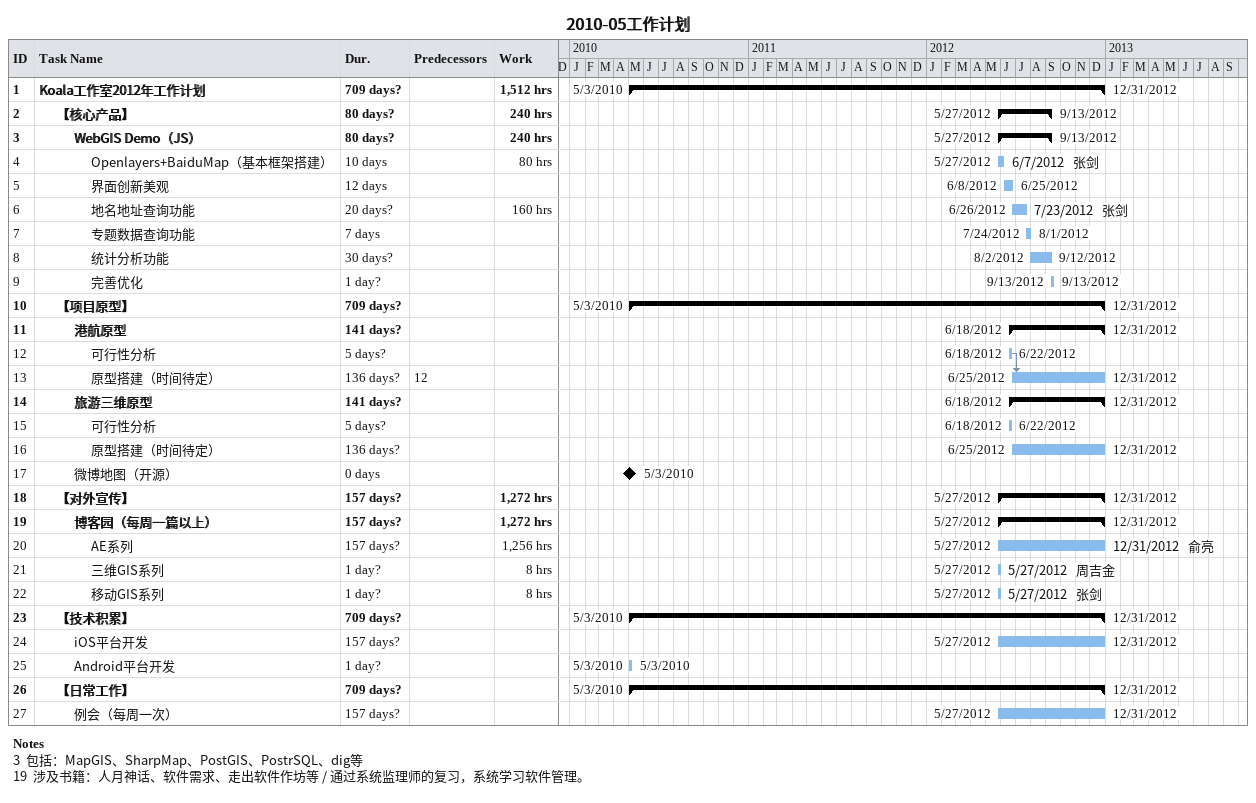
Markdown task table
2010-05工作计划

| ID | Level | Task | Duration | Start | Finish | Predecessors | Resources | Work (h) |
|---|---|---|---|---|---|---|---|---|
| 1 | 1 | **Koala工作室2012年工作计划** | 709d? | 2010-05-03 | 2012-12-31 |  |  | 1512 |
| 2 | 2 | **【核心产品】** | 80d? | 2012-05-27 | 2012-09-13 |  |  | 240 |
| 3 | 3 | **WebGIS Demo（JS）** | 80d? | 2012-05-27 | 2012-09-13 |  |  | 240 |
| 4 | 4 | Openlayers+BaiduMap（基本框架搭建） | 10d | 2012-05-27 | 2012-06-07 |  | 张剑 | 80 |
| 5 | 4 | 界面创新美观 | 12d | 2012-06-08 | 2012-06-25 |  |  |  |
| 6 | 4 | 地名地址查询功能 | 20d? | 2012-06-26 | 2012-07-23 |  | 张剑 | 160 |
| 7 | 4 | 专题数据查询功能 | 7d | 2012-07-24 | 2012-08-01 |  |  |  |
| 8 | 4 | 统计分析功能 | 30d? | 2012-08-02 | 2012-09-12 |  |  |  |
| 9 | 4 | 完善优化 | 1d? | 2012-09-13 | 2012-09-13 |  |  |  |
| 10 | 2 | **【项目原型】** | 709d? | 2010-05-03 | 2012-12-31 |  |  |  |
| 11 | 3 | **港航原型** | 141d? | 2012-06-18 | 2012-12-31 |  |  |  |
| 12 | 4 | 可行性分析 | 5d? | 2012-06-18 | 2012-06-22 |  |  |  |
| 13 | 4 | 原型搭建（时间待定） | 136d? | 2012-06-25 | 2012-12-31 | 12 |  |  |
| 14 | 3 | **旅游三维原型** | 141d? | 2012-06-18 | 2012-12-31 |  |  |  |
| 15 | 4 | 可行性分析 | 5d? | 2012-06-18 | 2012-06-22 |  |  |  |
| 16 | 4 | 原型搭建（时间待定） | 136d? | 2012-06-25 | 2012-12-31 |  |  |  |
| 17 | 3 | 微博地图（开源） | 0d | 2010-05-03 | 2010-05-03 |  |  |  |
| 18 | 2 | **【对外宣传】** | 157d? | 2012-05-27 | 2012-12-31 |  |  | 1272 |
| 19 | 3 | **博客园（每周一篇以上）** | 157d? | 2012-05-27 | 2012-12-31 |  |  | 1272 |
| 20 | 4 | AE系列 | 157d? | 2012-05-27 | 2012-12-31 |  | 俞亮 | 1256 |
| 21 | 4 | 三维GIS系列 | 1d? | 2012-05-27 | 2012-05-27 |  | 周吉金 | 8 |
| 22 | 4 | 移动GIS系列 | 1d? | 2012-05-27 | 2012-05-27 |  | 张剑 | 8 |
| 23 | 2 | **【技术积累】** | 709d? | 2010-05-03 | 2012-12-31 |  |  |  |
| 24 | 3 | iOS平台开发 | 157d? | 2012-05-27 | 2012-12-31 |  |  |  |
| 25 | 3 | Android平台开发 | 1d? | 2010-05-03 | 2010-05-03 |  |  |  |
| 26 | 2 | **【日常工作】** | 709d? | 2010-05-03 | 2012-12-31 |  |  |  |
| 27 | 3 | 例会（每周一次） | 157d? | 2012-05-27 | 2012-12-31 |  |  |  |

Notes
- 3: 包括：MapGIS、SharpMap、PostGIS、PostrSQL、dig等
- 19: 涉及书籍：人月神话、软件需求、走出软件作坊等 / 通过系统监理师的复习，系统学习软件管理。
